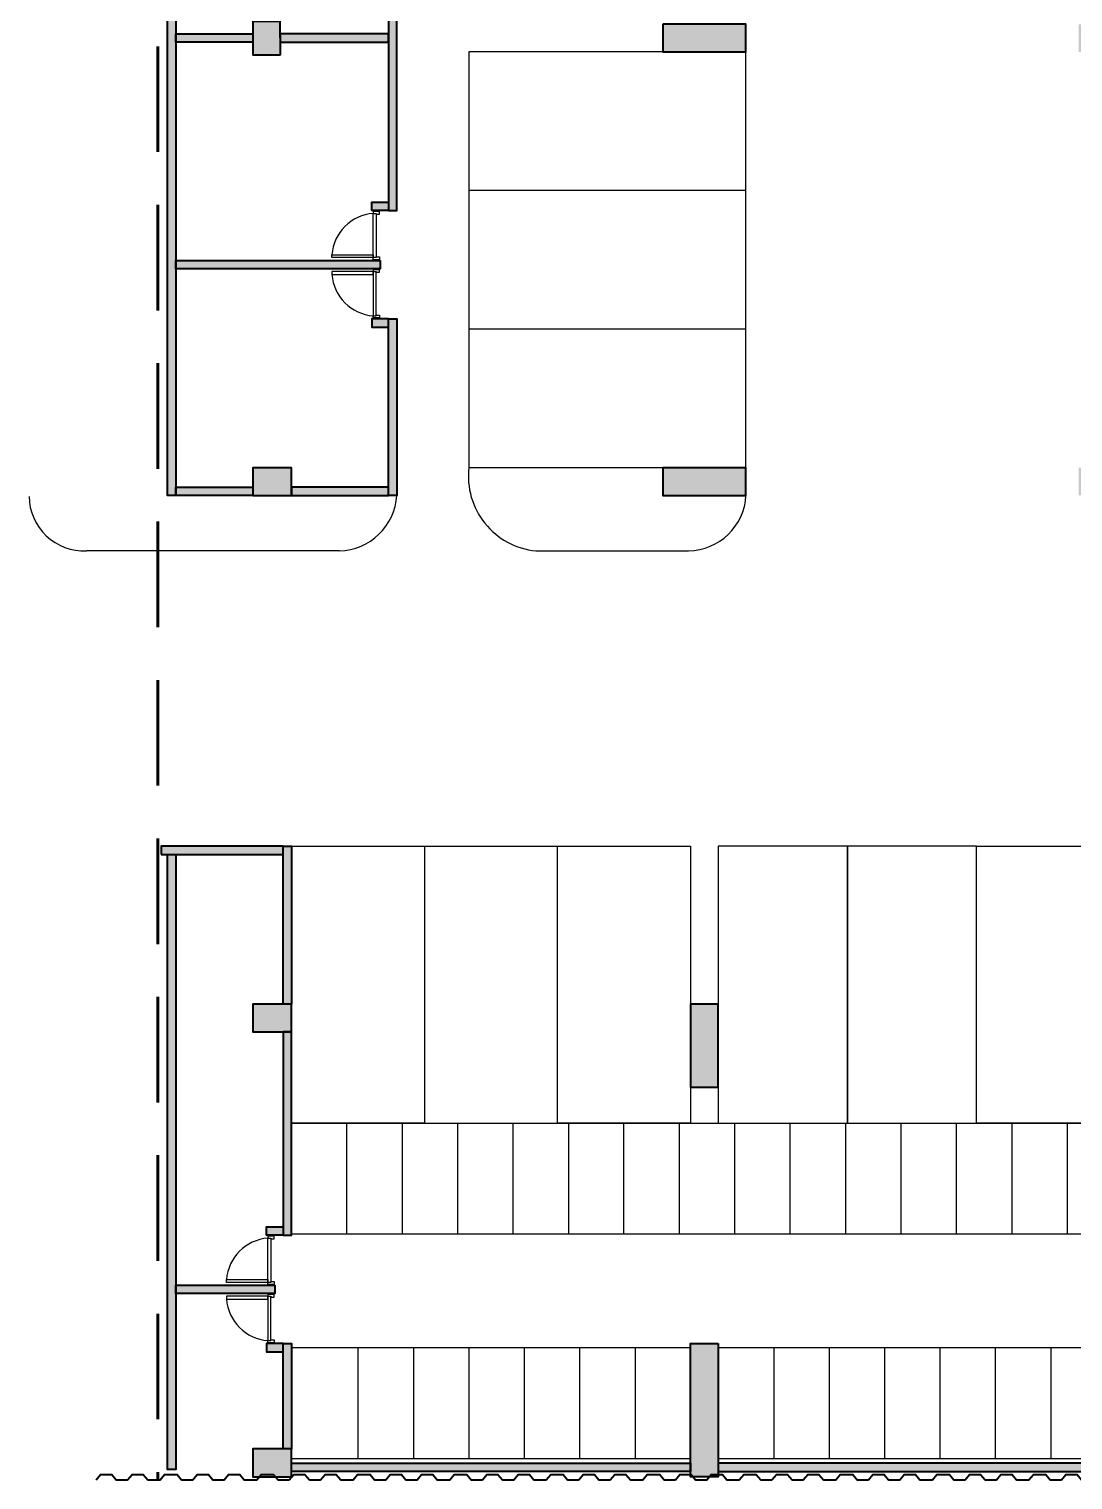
# Model space of a CAD drawing. Header units: millimetres. Extents: x -629 to 509, y -240 to 968.
# Drawn here: x 145.13 to 163.96, y 56.15 to 82.33 of the extents above; entities that cross this region are included whole.
import ezdxf

# ---------------------------------------------------------------- set-up
doc = ezdxf.new("R2010")
doc.units = ezdxf.units.MM
doc.linetypes.add('HIDDEN', pattern=[9.525, 6.35, -3.175])
for name, color, linetype in [('-parquead', 253, 'Continuous'), ('1amobla', 252, 'Continuous'), ('HACHTCOLUMNA', 252, 'Continuous')]:
    doc.layers.add(name, color=color, linetype=linetype)
doc.layers.add('DIM-25', color=7, linetype='Continuous', true_color=0xb5b5b5, plot=False)
for name, color, linetype, lineweight in [('Estructura', 250, 'Continuous', 40), ('Muro', 250, 'Continuous', 40), ('Vidrio', 254, 'Continuous', 30)]:
    doc.layers.add(name, color=color, linetype=linetype, lineweight=lineweight)
for name, color, linetype, true_color in [('F-2', 7, 'Continuous', 0xc4c4c4), ('JCA_HATCH 254', 7, 'Continuous', 0xd1d1d1), ('MUEBLE', 7, 'Continuous', 0xcfcfcf)]:
    doc.layers.add(name, color=color, linetype=linetype, true_color=true_color)

# ---------------------------------------------------------------- blocks, each defined once
blk = doc.blocks.new('estructura etapa 3')
at = {"layer": 'HACHTCOLUMNA', "transparency": 33554687}
h = blk.add_hatch(color=256, dxfattribs=at)
h.paths.add_polyline_path([(-91.651, -6658.124), (-91.651, -6657.624), (-92.35, -6657.624), (-92.35, -6658.124)])
h.paths.add_polyline_path([(-49.354, -6658.124), (-49.354, -6657.624), (-50.055, -6657.624), (-50.055, -6658.124)])
h.paths.add_polyline_path([(-56.053, -6658.124), (-56.053, -6657.624), (-56.753, -6657.624), (-56.753, -6658.124)])
h.paths.add_polyline_path([(-76.45, -6659.124), (-76.95, -6659.124), (-76.95, -6657.624), (-76.45, -6657.624)])
h.paths.add_polyline_path([(-83.95, -6659.124), (-84.45, -6659.124), (-84.45, -6657.624), (-83.95, -6657.624)])
h.paths.add_polyline_path([(-60.452, -6659.124), (-60.952, -6659.124), (-60.952, -6657.624), (-60.452, -6657.624)])
h.paths.add_polyline_path([(-67.95, -6659.124), (-68.45, -6659.124), (-68.45, -6657.624), (-67.95, -6657.624)])
h.paths.add_polyline_path([(-91.85, -6668.199), (-91.851, -6667.599), (-92.35, -6667.599), (-92.349, -6668.199)])
h.paths.add_polyline_path([(-49.354, -6668.199), (-49.354, -6667.599), (-49.854, -6667.599), (-49.854, -6668.199)])
h.paths.add_polyline_path([(-56.154, -6668.149), (-56.154, -6667.649), (-56.854, -6667.649), (-56.854, -6668.149)])
h.paths.add_polyline_path([(-59.952, -6667.649), (-59.952, -6668.149), (-61.452, -6668.149), (-61.452, -6667.649)])
h.paths.add_polyline_path([(-75.95, -6667.649), (-75.95, -6668.149), (-77.45, -6668.149), (-77.45, -6667.649)])
h.paths.add_polyline_path([(-68.95, -6667.649), (-68.95, -6668.149), (-67.45, -6668.149), (-67.45, -6667.649)])
h.paths.add_polyline_path([(-84.95, -6667.649), (-84.95, -6668.149), (-83.45, -6668.149), (-83.45, -6667.649)])
h.paths.add_polyline_path([(-91.85, -6676.199), (-91.85, -6675.599), (-92.349, -6675.599), (-92.349, -6676.199)])
h.paths.add_polyline_path([(-49.354, -6676.199), (-49.354, -6675.599), (-49.854, -6675.599), (-49.854, -6676.199)])
h.paths.add_polyline_path([(-56.154, -6676.149), (-56.154, -6675.649), (-56.754, -6675.649), (-56.754, -6676.149)])
h.paths.add_polyline_path([(-59.952, -6675.649), (-59.952, -6676.149), (-61.452, -6676.149), (-61.452, -6675.649)])
h.paths.add_polyline_path([(-75.95, -6675.649), (-75.95, -6676.149), (-77.45, -6676.149), (-77.45, -6675.649)])
h.paths.add_polyline_path([(-68.95, -6675.649), (-68.95, -6676.149), (-67.45, -6676.149), (-67.45, -6675.649)])
h.paths.add_polyline_path([(-84.95, -6675.649), (-84.95, -6676.149), (-83.45, -6676.149), (-83.45, -6675.649)])
h.paths.add_polyline_path([(-91.847, -6686.299), (-91.851, -6685.699), (-92.35, -6685.699), (-92.346, -6686.299)])
h.paths.add_polyline_path([(-49.354, -6686.299), (-49.354, -6685.699), (-49.854, -6685.699), (-49.854, -6686.299)])
h.paths.add_polyline_path([(-56.154, -6686.249), (-56.154, -6685.749), (-56.754, -6685.749), (-56.754, -6686.249)])
h.paths.add_polyline_path([(-59.952, -6685.749), (-59.952, -6686.249), (-61.452, -6686.249), (-61.452, -6685.749)])
h.paths.add_polyline_path([(-75.95, -6685.749), (-75.95, -6686.249), (-77.45, -6686.249), (-77.45, -6685.749)])
h.paths.add_polyline_path([(-68.95, -6685.749), (-68.95, -6686.249), (-67.45, -6686.249), (-67.45, -6685.749)])
h.paths.add_polyline_path([(-84.95, -6685.749), (-84.95, -6686.249), (-83.45, -6686.249), (-83.45, -6685.749)])
h.paths.add_polyline_path([(-49.353, -6694.294), (-49.354, -6693.699), (-49.855, -6693.699), (-49.854, -6694.294)])
h.paths.add_polyline_path([(-56.054, -6694.249), (-56.054, -6693.749), (-56.753, -6693.749), (-56.753, -6694.249)])
h.paths.add_polyline_path([(-91.651, -6694.249), (-91.651, -6693.749), (-92.35, -6693.749), (-92.35, -6694.249)])
h.paths.add_polyline_path([(-59.952, -6693.749), (-59.952, -6694.249), (-61.452, -6694.249), (-61.452, -6693.749)])
h.paths.add_polyline_path([(-75.95, -6693.749), (-75.95, -6694.249), (-77.45, -6694.249), (-77.45, -6693.749)])
h.paths.add_polyline_path([(-68.95, -6693.749), (-68.95, -6694.249), (-67.45, -6694.249), (-67.45, -6693.749)])
h.paths.add_polyline_path([(-84.95, -6693.749), (-84.95, -6694.249), (-83.45, -6694.249), (-83.45, -6693.749)])
h.paths.add_polyline_path([(-49.359, -6703.974), (-49.359, -6703.374), (-49.859, -6703.374), (-49.859, -6703.974)])
h.paths.add_polyline_path([(-56.054, -6703.924), (-56.054, -6703.424), (-56.753, -6703.424), (-56.753, -6703.924)])
h.paths.add_polyline_path([(-67.95, -6704.924), (-67.95, -6703.424), (-68.45, -6703.424), (-68.45, -6704.924)])
h.paths.add_polyline_path([(-91.651, -6703.924), (-91.651, -6703.424), (-92.35, -6703.424), (-92.35, -6703.924)])
h.paths.add_polyline_path([(-61.847, -6703.424), (-60.347, -6703.424), (-60.347, -6703.924), (-61.847, -6703.924)])
h.paths.add_polyline_path([(-83.95, -6704.924), (-83.95, -6703.424), (-84.45, -6703.424), (-84.45, -6704.924)])
h.paths.add_polyline_path([(-76.45, -6704.924), (-76.45, -6703.424), (-76.95, -6703.424), (-76.95, -6704.924)])
h.paths.add_polyline_path([(-49.354, -6711.949), (-49.354, -6711.449), (-50.054, -6711.449), (-50.054, -6711.949)])
h.paths.add_polyline_path([(-55.954, -6711.949), (-55.954, -6711.449), (-56.654, -6711.449), (-56.654, -6711.949)])
h.paths.add_polyline_path([(-91.65, -6711.949), (-91.65, -6711.449), (-92.35, -6711.449), (-92.35, -6711.949)])
h.paths.add_polyline_path([(-60.952, -6711.949), (-60.952, -6709.549), (-60.452, -6709.549), (-60.452, -6711.949)])
h.paths.add_polyline_path([(-68.45, -6709.549), (-68.45, -6711.949), (-67.95, -6711.949), (-67.95, -6709.549)])
h.paths.add_polyline_path([(-76.95, -6709.549), (-76.95, -6711.949), (-76.45, -6711.949), (-76.45, -6709.549)])
h.paths.add_polyline_path([(-83.95, -6709.549), (-83.95, -6711.949), (-84.45, -6711.949), (-84.45, -6709.549)])
at = {"layer": 'Estructura', "transparency": 33554687}
for points in [[(-91.847, -6686.299), (-91.851, -6685.699), (-92.35, -6685.699), (-92.346, -6686.299)], [(-84.95, -6685.749), (-84.95, -6686.249), (-83.45, -6686.249), (-83.45, -6685.749)], [(-91.651, -6694.249), (-91.651, -6693.749), (-92.35, -6693.749), (-92.35, -6694.249)], [(-84.95, -6693.749), (-84.95, -6694.249), (-83.45, -6694.249), (-83.45, -6693.749)], [(-91.651, -6703.924), (-91.651, -6703.424), (-92.35, -6703.424), (-92.35, -6703.924)], [(-83.95, -6704.924), (-83.95, -6703.424), (-84.45, -6703.424), (-84.45, -6704.924)], [(-83.95, -6709.549), (-83.95, -6711.949), (-84.45, -6711.949), (-84.45, -6709.549)], [(-91.65, -6711.949), (-91.65, -6711.449), (-92.35, -6711.449), (-92.35, -6711.949)]]:
    blk.add_lwpolyline(points, close=True, dxfattribs=at)

msp = doc.modelspace()

# ---------------------------------------------------------------- hatches: boundary and pattern name
at = {"layer": 'JCA_HATCH 254', "linetype": 'Continuous', "ltscale": 0.3, "transparency": 33554687}
h = msp.add_hatch(color=256, dxfattribs=at)
h.dxf.hatch_style = 1
h.paths.add_polyline_path([(152.104, 110.588), (147.279, 110.588), (147.279, 110.438), (149.164, 110.438), (149.164, 110.538), (149.863, 110.538), (149.863, 110.438), (151.614, 110.438), (151.614, 110.438), (151.764, 110.438), (152.104, 110.438)])
h.paths.add_polyline_path([(151.764, 110.438), (151.614, 110.438), (151.614, 106.276), (151.764, 106.276)])
h.paths.add_polyline_path([(147.779, 110.438), (147.629, 110.438), (147.629, 73.914), (147.779, 73.914)])
h.paths.add_polyline_path([(151.464, 105.376), (147.779, 105.376), (147.779, 105.226), (151.464, 105.226)])
h.paths.add_polyline_path([(151.614, 106.426), (151.314, 106.426), (151.314, 106.276), (151.614, 106.276)])
h.paths.add_polyline_path([(151.614, 104.326), (151.314, 104.326), (151.314, 104.176), (151.614, 104.176)])
h.paths.add_polyline_path([(151.764, 104.326), (151.614, 104.326), (151.614, 104.176), (151.614, 97.239), (151.764, 97.239)])
h.paths.add_polyline_path([(151.614, 100.339), (149.663, 100.338), (149.663, 100.188), (151.614, 100.188)])
h.paths.add_polyline_path([(149.164, 100.338), (147.779, 100.338), (147.779, 100.188), (149.164, 100.188)])
h.paths.add_polyline_path([(151.614, 97.389), (151.314, 97.389), (151.314, 97.239), (151.614, 97.239)])
h.paths.add_polyline_path([(151.464, 96.339), (147.779, 96.339), (147.779, 96.189), (151.464, 96.189)])
h.paths.add_polyline_path([(151.614, 95.289), (151.314, 95.289), (151.314, 95.139), (151.614, 95.139)])
h.paths.add_polyline_path([(151.764, 95.289), (151.614, 95.289), (151.614, 95.139), (151.614, 88.189), (151.764, 88.189)])
h.paths.add_polyline_path([(149.166, 92.339), (147.779, 92.339), (147.779, 92.189), (149.166, 92.189)])
h.paths.add_polyline_path([(149.664, 92.339), (149.664, 92.189), (151.614, 92.188), (151.614, 92.339)])
h.paths.add_polyline_path([(151.464, 87.289), (147.779, 87.289), (147.779, 87.139), (151.464, 87.139)])
h.paths.add_polyline_path([(151.614, 88.339), (151.314, 88.339), (151.314, 88.189), (151.614, 88.189)])
h.paths.add_polyline_path([(151.614, 86.239), (151.314, 86.239), (151.314, 86.088), (151.614, 86.088)])
h.paths.add_polyline_path([(151.764, 86.239), (151.614, 86.239), (151.614, 86.088), (151.614, 79.051), (151.764, 79.051)])
h.paths.add_polyline_path([(151.614, 82.239), (149.663, 82.239), (149.663, 82.089), (151.614, 82.088)])
h.paths.add_polyline_path([(149.166, 82.239), (147.779, 82.239), (147.779, 82.088), (149.166, 82.089)])
h.paths.add_polyline_path([(151.464, 78.151), (147.779, 78.151), (147.779, 78.001), (151.464, 78.001)])
h.paths.add_polyline_path([(151.614, 79.201), (151.314, 79.201), (151.314, 79.051), (151.614, 79.051)])
h.paths.add_polyline_path([(151.614, 77.101), (151.314, 77.101), (151.314, 76.951), (151.614, 76.951)])
h.paths.add_polyline_path([(151.764, 77.101), (151.614, 77.101), (151.614, 73.914), (151.764, 73.914)])
h.paths.add_polyline_path([(149.164, 74.064), (147.779, 74.064), (147.779, 73.914), (149.164, 73.914)])
h.paths.add_polyline_path([(151.614, 74.064), (149.863, 74.064), (149.863, 73.914), (151.614, 73.914)])
h.paths.add_polyline_path([(149.713, 67.588), (147.512, 67.588), (147.512, 67.438), (147.629, 67.438), (147.629, 67.438), (147.779, 67.438), (149.713, 67.438)])
h.paths.add_polyline_path([(147.779, 67.438), (147.629, 67.438), (147.629, 56.344), (147.779, 56.344)])
h.paths.add_polyline_path([(149.563, 59.667), (147.779, 59.667), (147.779, 59.517), (149.563, 59.517)])
h.paths.add_polyline_path([(149.713, 60.718), (149.413, 60.718), (149.413, 60.567), (149.713, 60.567), (149.713, 60.567)])
h.paths.add_polyline_path([(149.863, 64.239), (149.713, 64.239), (149.713, 60.567), (149.863, 60.567)])
h.paths.add_polyline_path([(149.863, 67.588), (149.713, 67.588), (149.713, 64.739), (149.863, 64.739)])
h.paths.add_polyline_path([(149.713, 58.617), (149.413, 58.617), (149.413, 58.467), (149.713, 58.467)])
h.paths.add_polyline_path([(149.863, 58.617), (149.713, 58.617), (149.713, 56.714), (149.863, 56.714), (149.863, 58.54)])
h = msp.add_hatch(color=256, dxfattribs=at)
h.dxf.hatch_style = 1
h.paths.add_polyline_path([(157.064, 56.454), (157.064, 56.304), (149.864, 56.304), (149.864, 56.454)])
h.paths.add_polyline_path([(157.564, 56.454), (157.564, 56.304), (164.564, 56.304), (164.564, 56.454)])
h.paths.add_polyline_path([(170.724, 56.454), (170.724, 56.304), (165.065, 56.304), (165.065, 56.454)])

# ---------------------------------------------------------------- linework, layer by layer
at = {"layer": '-parquead', "transparency": 33554687}
for p, q in [((153.064, 81.914), (153.064, 74.414)), ((167.863, 60.588), (151.863, 60.588))]:
    msp.add_line(p, q, dxfattribs=at)
at = {"layer": '-parquead'}
for p, q in [((150.728, 72.913), (146.165, 72.913)), ((154.273, 72.913), (157.028, 72.913))]:
    msp.add_line(p, q, dxfattribs=at)
for points in [[(158.064, 81.914), (153.064, 81.914)], [(158.064, 79.414), (153.064, 79.414)], [(158.064, 76.914), (153.064, 76.914)], [(149.863, 67.588), (157.064, 67.588)], [(152.264, 67.588), (152.264, 62.588), (154.664, 62.588)], [(157.064, 67.588), (157.064, 62.588), (154.664, 62.588), (154.664, 67.588)], [(162.224, 67.588), (159.894, 67.588), (159.894, 62.588), (162.224, 62.588)], [(149.863, 62.588), (151.863, 62.588)], [(151.863, 62.588), (167.863, 62.588)], [(151.863, 62.588), (151.863, 60.588)], [(152.863, 60.588), (152.863, 62.588)], [(154.863, 62.588), (154.863, 60.588)], [(155.863, 60.588), (155.863, 62.588)], [(156.863, 60.588), (156.863, 62.588)], [(157.863, 60.588), (157.863, 62.588)], [(158.863, 60.588), (158.863, 62.588)], [(159.863, 60.588), (159.863, 62.588)], [(160.863, 60.588), (160.863, 62.588)], [(162.863, 62.588), (162.863, 60.588)], [(163.863, 60.588), (163.863, 62.588)], [(151.064, 58.54), (149.863, 58.54), (149.863, 56.54), (151.064, 56.54)], [(157.064, 58.54), (151.064, 58.54), (151.064, 56.54), (157.064, 56.54)], [(152.064, 58.54), (152.064, 56.54)], [(153.064, 58.54), (153.064, 56.54)], [(154.064, 58.54), (154.064, 56.54)], [(155.064, 56.54), (155.064, 58.54)], [(157.064, 58.54), (157.064, 56.54)], [(164.564, 58.54), (157.564, 58.54), (157.564, 56.54), (164.564, 56.54)], [(158.564, 58.54), (158.564, 56.54)], [(159.564, 58.54), (159.564, 56.54)], [(160.564, 58.54), (160.564, 56.54)], [(162.564, 56.54), (162.564, 58.54)], [(163.564, 58.54), (163.564, 56.54)]]:
    msp.add_lwpolyline(points, dxfattribs=at)
at = {"layer": '-parquead', "transparency": 33554687}
for points in [[(153.064, 74.414), (158.064, 74.414), (158.064, 81.914)], [(152.264, 67.588), (152.264, 62.588), (149.863, 62.588)], [(151.863, 60.588), (149.863, 60.588), (149.863, 67.588)], [(150.863, 60.588), (150.863, 62.588)], [(153.863, 60.588), (153.863, 62.588)], [(161.863, 60.588), (161.863, 62.588)], [(156.064, 58.54), (156.064, 56.54)], [(161.564, 58.54), (161.564, 56.54)]]:
    msp.add_lwpolyline(points, dxfattribs=at)
at = {"layer": '-parquead'}
for points in [[(157.564, 67.588), (157.564, 62.588), (159.894, 62.588), (159.894, 67.588)], [(164.564, 67.588), (164.564, 62.588), (162.224, 62.588), (162.224, 67.588)]]:
    msp.add_lwpolyline(points, close=True, dxfattribs=at)
for centre, radius, start, end in [((154.409, 74.26), 1.354, 173.4982, 264.2154), ((146.125, 73.908), 0.996, 180.8006, 272.348), ((150.701, 73.979), 1.066, 271.4636, 356.4964), ((157.015, 73.964), 1.05, 270.6874, 357.2713)]:
    msp.add_arc(centre, radius, start, end, dxfattribs=at)
at = {"layer": '1amobla', "linetype": 'HIDDEN', "lineweight": 60, "ltscale": 0.3}
msp.add_line((147.453, 110.588), (147.454, 56.154), dxfattribs=at)
at = {"layer": 'DIM-25'}
for centre, start, end in [((151.403, 78.19), 94.4578, 175.5956), ((151.403, 77.962), 184.4044, 265.5422), ((149.502, 59.706), 94.4578, 175.5956), ((149.502, 59.478), 184.4044, 265.5422)]:
    msp.add_arc(centre, 0.813, start, end, dxfattribs=at)
at = {"layer": 'F-2'}
for points in [[(151.352, 79.051), (151.352, 79.038), (151.439, 79.038), (151.439, 79.051)], [(151.39, 79), (151.39, 78.988), (151.452, 78.988), (151.452, 79.038), (151.339, 79.038), (151.339, 79)], [(151.39, 78.202), (151.39, 78.215), (151.452, 78.215), (151.452, 78.164), (151.339, 78.164), (151.339, 78.202)], [(151.352, 78.151), (151.352, 78.164), (151.439, 78.164), (151.439, 78.151)], [(151.352, 78.001), (151.352, 77.988), (151.439, 77.988), (151.439, 78.001)], [(151.39, 77.938), (151.452, 77.938), (151.452, 77.988), (151.339, 77.988), (151.339, 77.95), (151.39, 77.95), (151.39, 77.938)], [(151.339, 77.95), (151.339, 77.152), (151.39, 77.152), (151.39, 77.95)], [(151.39, 77.152), (151.39, 77.164), (151.452, 77.164), (151.452, 77.114), (151.339, 77.114), (151.339, 77.152)], [(151.352, 77.101), (151.352, 77.114), (151.439, 77.114), (151.439, 77.101)], [(149.489, 60.517), (149.489, 60.504), (149.551, 60.504), (149.551, 60.555), (149.439, 60.555), (149.439, 60.517)], [(149.451, 60.567), (149.451, 60.555), (149.538, 60.555), (149.538, 60.567)], [(149.489, 59.718), (149.489, 59.731), (149.551, 59.731), (149.551, 59.68), (149.439, 59.68), (149.439, 59.718)], [(149.451, 59.667), (149.451, 59.68), (149.538, 59.68), (149.538, 59.667)], [(149.489, 59.454), (149.551, 59.454), (149.551, 59.505), (149.439, 59.505), (149.439, 59.467), (149.489, 59.467), (149.489, 59.454)], [(149.439, 59.467), (149.439, 58.668), (149.489, 58.668), (149.489, 59.467)], [(149.451, 59.517), (149.451, 59.505), (149.538, 59.505), (149.538, 59.517)], [(149.489, 58.668), (149.489, 58.681), (149.551, 58.681), (149.551, 58.63), (149.439, 58.63), (149.439, 58.668)], [(149.451, 58.617), (149.451, 58.63), (149.538, 58.63), (149.538, 58.617)]]:
    msp.add_lwpolyline(points, dxfattribs=at)
for points in [[(151.39, 78.202), (151.339, 78.202), (151.339, 79), (151.39, 79)], [(149.489, 59.718), (149.439, 59.718), (149.439, 60.517), (149.489, 60.517)]]:
    msp.add_lwpolyline(points, close=True, dxfattribs=at)
at = {"layer": 'MUEBLE', "linetype": 'HIDDEN'}
for points in [[(151.339, 78.253), (151.339, 78.202), (150.592, 78.202), (150.592, 78.253)], [(151.339, 77.9), (151.339, 77.95), (150.592, 77.95), (150.592, 77.9)], [(149.439, 59.769), (149.439, 59.718), (148.691, 59.718), (148.691, 59.769)], [(149.439, 59.416), (149.439, 59.467), (148.691, 59.467), (148.691, 59.416)]]:
    msp.add_lwpolyline(points, close=True, dxfattribs=at)
at = {"layer": 'Muro'}
for points in [[(147.629, 110.438), (147.779, 110.438), (147.779, 73.914), (147.629, 73.914)], [(151.614, 79.051), (151.764, 79.051), (151.764, 86.239), (151.614, 86.239)], [(149.166, 82.239), (149.166, 82.089), (147.779, 82.088), (147.779, 82.239)], [(149.663, 82.239), (149.663, 82.089), (151.614, 82.088), (151.614, 82.239)], [(151.614, 79.201), (151.614, 79.051), (151.314, 79.051), (151.314, 79.201)], [(151.464, 78.151), (151.464, 78.001), (147.779, 78.001), (147.779, 78.151)], [(151.614, 76.951), (151.614, 77.101), (151.314, 77.101), (151.314, 76.951)], [(151.614, 77.101), (151.764, 77.101), (151.764, 73.914), (151.614, 73.914)], [(149.164, 74.064), (149.164, 73.914), (147.779, 73.914), (147.779, 74.064)], [(149.863, 74.064), (149.863, 73.914), (151.614, 73.914), (151.614, 74.064)], [(147.512, 67.438), (149.713, 67.438), (149.713, 67.588), (147.512, 67.588)], [(149.713, 67.588), (149.863, 67.588), (149.863, 64.739), (149.713, 64.739)], [(147.629, 67.438), (147.779, 67.438), (147.779, 56.344), (147.629, 56.344)], [(149.713, 60.567), (149.863, 60.567), (149.863, 64.239), (149.713, 64.239)], [(149.713, 60.718), (149.713, 60.567), (149.413, 60.567), (149.413, 60.718)], [(149.563, 59.667), (149.563, 59.517), (147.779, 59.517), (147.779, 59.667)], [(149.713, 58.467), (149.713, 58.617), (149.413, 58.617), (149.413, 58.467)], [(149.713, 58.617), (149.863, 58.617), (149.863, 56.714), (149.713, 56.714)], [(157.064, 56.454), (157.064, 56.304), (149.864, 56.304), (149.864, 56.454)], [(157.564, 56.454), (157.564, 56.304), (164.564, 56.304), (164.564, 56.454)]]:
    msp.add_lwpolyline(points, close=True, dxfattribs=at)
for points in [[(146.341, 56.154), (146.421, 56.253), (146.624, 56.253), (146.704, 56.154), (146.907, 56.154), (146.987, 56.253), (147.19, 56.253), (147.27, 56.154), (147.495, 56.154), (147.575, 56.253), (147.8, 56.253), (147.88, 56.154), (148.083, 56.154)], [(148.083, 56.154), (148.163, 56.253), (148.366, 56.253), (148.446, 56.154), (148.648, 56.154), (148.728, 56.253), (148.931, 56.253), (149.011, 56.154), (149.237, 56.154), (149.317, 56.253), (149.542, 56.253), (149.622, 56.154), (149.825, 56.154)], [(149.825, 56.154), (149.905, 56.253), (150.107, 56.253), (150.187, 56.154), (150.39, 56.154), (150.47, 56.253), (150.673, 56.253), (150.753, 56.154), (150.978, 56.154), (151.058, 56.253), (151.283, 56.253), (151.363, 56.154), (151.566, 56.154)], [(151.566, 56.154), (151.646, 56.253), (151.849, 56.253), (151.929, 56.154), (152.132, 56.154), (152.212, 56.253), (152.414, 56.253), (152.494, 56.154), (152.72, 56.154), (152.8, 56.253), (153.025, 56.253), (153.105, 56.154), (153.308, 56.154)], [(153.308, 56.154), (153.388, 56.253), (153.59, 56.253), (153.67, 56.154), (153.873, 56.154), (153.953, 56.253), (154.156, 56.253), (154.236, 56.154), (154.461, 56.154), (154.541, 56.253), (154.767, 56.253), (154.847, 56.154), (155.049, 56.154)], [(155.049, 56.154), (155.129, 56.253), (155.332, 56.253), (155.412, 56.154), (155.615, 56.154), (155.695, 56.253), (155.898, 56.253), (155.978, 56.154), (156.203, 56.154), (156.283, 56.253), (156.508, 56.253), (156.588, 56.154), (156.791, 56.154)], [(156.791, 56.154), (156.871, 56.253), (157.074, 56.253), (157.154, 56.154), (157.356, 56.154), (157.436, 56.253), (157.639, 56.253), (157.719, 56.154), (157.944, 56.154), (158.024, 56.253), (158.25, 56.253), (158.33, 56.154), (158.533, 56.154)], [(158.533, 56.154), (158.613, 56.253), (158.815, 56.253), (158.895, 56.154), (159.098, 56.154), (159.178, 56.253), (159.381, 56.253), (159.461, 56.154), (159.686, 56.154), (159.766, 56.253), (159.991, 56.253), (160.071, 56.154), (160.274, 56.154)], [(160.274, 56.154), (160.354, 56.253), (160.557, 56.253), (160.637, 56.154), (160.84, 56.154), (160.92, 56.253), (161.122, 56.253), (161.202, 56.154), (161.428, 56.154), (161.508, 56.253), (161.733, 56.253), (161.813, 56.154), (162.016, 56.154)], [(162.016, 56.154), (162.096, 56.253), (162.298, 56.253), (162.378, 56.154), (162.581, 56.154), (162.661, 56.253), (162.864, 56.253), (162.944, 56.154), (163.169, 56.154), (163.249, 56.253), (163.475, 56.253), (163.555, 56.154), (163.757, 56.154)], [(163.757, 56.154), (163.837, 56.253), (164.04, 56.253), (164.12, 56.154), (164.323, 56.154), (164.403, 56.253), (164.605, 56.253), (164.685, 56.154), (164.911, 56.154), (164.991, 56.253), (165.216, 56.253), (165.296, 56.154), (165.499, 56.154)]]:
    msp.add_lwpolyline(points, dxfattribs=at)

# ---------------------------------------------------------------- block references
at = {"layer": 'Vidrio'}
msp.add_blockref('estructura etapa 3', (241.514, 6768.162), dxfattribs=at)

doc.saveas('drawing.dxf')
